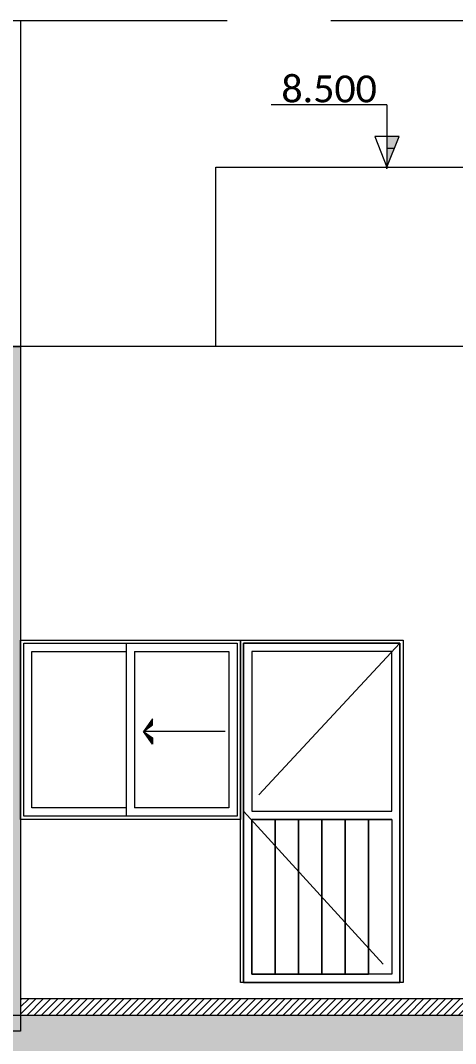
# Model space of a CAD drawing. Header units: metres. Extents: x -197 to 1099, y -24 to 14.
# Drawn here: x 233.75 to 236.42, y 3.12 to 9.4 of the extents above; entities that cross this region are included whole.
import ezdxf
from ezdxf.enums import TextEntityAlignment as Align

# ---------------------------------------------------------------- set-up
doc = ezdxf.new("R2010")
doc.units = ezdxf.units.M
doc.header["$LTSCALE"] = 0.001
doc.header["$PDMODE"] = 34
doc.header["$PDSIZE"] = 0.01
doc.linetypes.add('HIDDENX2', pattern=[19.05, 12.7, -6.35])
doc.layers.get('0').update_dxf_attribs({"lineweight": 13, "true_color": 0x000000})
for name, color, linetype, lineweight, true_color in [('Jach-Anotaciones-CalidaddeLínea  0.13', 7, 'Continuous', 13, 0x000000), ('Jach-Anotaciones-Hatch-Lum100%', 7, 'Continuous', 13, 0x000000), ('Jach-Anotaciones-Hatch-Lum50%', 9, 'Continuous', 13, 0x808080), ('JACH-Anotaciones-Textos-Lum75% @ 0.075', 7, 'Continuous', 13, 0x404040), ('JACH-Arq-Lineas-Proyeccion', 250, 'HIDDENX2', 13, 0x333333), ('JACH-Arq-Lineas-Proyeccion Niveles cortes', 9, 'HIDDENX2', 13, 0x808080), ('JACH-Arq-Ventanas-BajasyPisoTecho', 7, 'Continuous', 13, 0x404040)]:
    doc.layers.add(name, color=color, linetype=linetype, lineweight=lineweight, true_color=true_color)
doc.styles.add('02a-Calibri-JACH(1.8mm)', font='calibri.ttf', dxfattribs={"height": 2.2})

# ---------------------------------------------------------------- blocks, each defined once
blk = doc.blocks.new('A$C51db089b')
at = {"layer": 'Jach-Anotaciones-Hatch-Lum50%', "lineweight": 0, "ltscale": 100}
h = blk.add_hatch(color=256, dxfattribs=at)
h.dxf.hatch_style = 1
h.paths.add_polyline_path([(0, 0.0776), (0.0554, 0.1173), (0.0554, 0.1552)])
h = blk.add_hatch(color=256, dxfattribs=at)
h.dxf.hatch_style = 1
h.paths.add_polyline_path([(0, 0.0776), (0.0554, 0.038), (0.0554, 0)])
at = {"lineweight": 0, "ltscale": 100}
for points in [[(0, 0.0776), (0.0554, 0.1173), (0.0554, 0.1552)], [(0, 0.0776), (0.0554, 0.038), (0.0554, 0)]]:
    blk.add_lwpolyline(points, close=True, dxfattribs=at)
blk.add_lwpolyline([(0.5, 0.0776), (0, 0.0776)], dxfattribs=at)
blk = doc.blocks.new('*U403')
at = {"lineweight": 0, "ltscale": 100}
h = blk.add_hatch(dxfattribs=at)
h.set_pattern_fill('ANGLE', color=256)
h.set_pattern_definition([(0, (169.421, 45.032), (0, 6.985), [5.08, -1.905]), (90, (169.421, 45.032), (-6.985, 4e-16), [5.08, -1.905])])
h.paths.add_polyline_path([(0, 2.5), (0, 0), (1, 2.5)])
h = blk.add_hatch(color=256, dxfattribs=at)
h.dxf.hatch_style = 1
h.paths.add_polyline_path([(0, 2.5), (0, 0), (1, 2.5)])
for points in [[(0, 5.099), (-9.466, 5.099)], [(0, 5.099), (0, 1.25)]]:
    blk.add_lwpolyline(points, dxfattribs=at)
for points in [[(0, 0), (1, 2.5), (-1, 2.5)], [(0, 2.5), (0, 0), (1, 2.5)]]:
    blk.add_lwpolyline(points, close=True, dxfattribs=at)
blk.add_point((0, 0), dxfattribs=at)
at = {"lineweight": 0, "ltscale": 100, "style": '02a-Calibri-JACH(1.8mm)'}
blk.add_attdef('ALT', text='', height=2.2, dxfattribs=at).set_placement((-4.733, 6.401), align=Align.MIDDLE_CENTER)

msp = doc.modelspace()

# ---------------------------------------------------------------- hatches: boundary and pattern name
at = {"layer": 'Jach-Anotaciones-Hatch-Lum100%', "ltscale": 100}
h = msp.add_hatch(color=256, dxfattribs=at)
h.dxf.hatch_style = 1
h.paths.add_polyline_path([(233.60229, 7.4), (233.75229, 7.4), (233.75229, 3.2), (233.60229, 3.2)])
h = msp.add_hatch(color=256, dxfattribs=at)
h.dxf.hatch_style = 1
h.paths.add_polyline_path([(228.90229, 3.3), (240.75229, 3.3), (240.75229, 3.05), (228.90229, 3.05)])
at = {"layer": 'Jach-Anotaciones-Hatch-Lum50%', "ltscale": 100}
h = msp.add_hatch(dxfattribs=at)
h.set_pattern_fill('ANSI31', color=256, scale=0.01)
h.set_pattern_definition([(45, (-101.327828, 0), (-0.0224506403, 0.0224506403), [])])
h.paths.add_polyline_path([(233.75229, 3.3), (240.60229, 3.3), (240.60229, 3.4), (233.75229, 3.4)])

# ---------------------------------------------------------------- linework, layer by layer
at = {"layer": 'Jach-Anotaciones-CalidaddeLínea  0.13', "ltscale": 100}
for points in [[(227.55229, 7.82443), (227.55229, 9.4), (233.75229, 9.4)], [(233.75229, 9.4), (233.75229, 7.4)], [(240.75229, 7.4), (233.60229, 7.4)]]:
    msp.add_lwpolyline(points, dxfattribs=at)
for points in [[(234.95229, 8.5), (237.05229, 8.5), (237.05229, 7.4), (234.95229, 7.4)], [(233.60229, 7.4), (233.75229, 7.4), (233.75229, 3.2), (233.60229, 3.2)], [(233.75229, 3.3), (240.60229, 3.3), (240.60229, 3.4), (233.75229, 3.4)], [(228.90229, 3.3), (240.75229, 3.3), (240.75229, 3.05), (228.90229, 3.05)]]:
    msp.add_lwpolyline(points, close=True, dxfattribs=at)
at = {"layer": 'JACH-Arq-Lineas-Proyeccion', "ltscale": 100}
msp.add_lwpolyline([(236.08229, 5.58), (235.12229, 4.55), (236.08229, 3.5)], dxfattribs=at)
at = {"layer": 'JACH-Arq-Lineas-Proyeccion Niveles cortes', "ltscale": 100}
msp.add_lwpolyline([(233.75229, 9.4), (244.83223, 9.4)], dxfattribs=at)
at = {"layer": 'JACH-Arq-Ventanas-BajasyPisoTecho', "ltscale": 100}
for points in [[(233.75229, 5.6), (235.10229, 5.6), (235.10229, 4.5), (233.75229, 4.5)], [(235.10229, 5.6), (236.10229, 5.6), (236.10229, 3.5), (235.10229, 3.5)], [(233.77229, 5.58), (235.08229, 5.58), (235.08229, 4.52), (233.77229, 4.52)], [(233.77229, 5.58), (235.08229, 5.58), (235.08229, 4.52), (233.77229, 4.52)], [(235.12229, 3.5), (236.08229, 3.5), (236.08229, 5.58), (235.12229, 5.58)], [(235.12229, 5.58), (236.08229, 5.58), (236.08229, 3.5), (235.12229, 3.5)], [(235.17229, 4.5), (235.31563, 4.5), (235.31563, 3.55), (235.17229, 3.55)], [(235.31563, 4.5), (235.45896, 4.5), (235.45896, 3.55), (235.31563, 3.55)], [(235.45896, 4.5), (235.60229, 4.5), (235.60229, 3.55), (235.45896, 3.55)], [(235.60229, 4.5), (235.74563, 4.5), (235.74563, 3.55), (235.60229, 3.55)], [(235.74563, 4.5), (235.88896, 4.5), (235.88896, 3.55), (235.74563, 3.55)], [(235.88896, 4.5), (236.03229, 4.5), (236.03229, 3.55), (235.88896, 3.55)]]:
    msp.add_lwpolyline(points, close=True, dxfattribs=at)
for points in [[(234.40229, 4.57), (233.82229, 4.57), (233.82229, 5.53), (234.40229, 5.53)], [(234.40229, 5.58), (234.40229, 4.52)], [(234.45229, 5.53), (235.03229, 5.53), (235.03229, 4.57), (234.45229, 4.57)], [(234.45229, 5.53), (234.45229, 4.57)], [(236.03229, 4.55), (236.03229, 5.53), (235.17229, 5.53), (235.17229, 4.55)], [(235.17229, 4.55), (236.03229, 4.55)], [(235.17229, 4.5), (235.17229, 3.55), (235.88896, 3.55), (235.88896, 4.5)], [(236.03229, 4.5), (235.17229, 4.5)]]:
    msp.add_lwpolyline(points, dxfattribs=at)

# ---------------------------------------------------------------- block references
at = {"layer": 'JACH-Anotaciones-Textos-Lum75% @ 0.075', "ltscale": 100, "xscale": 0.075, "yscale": 0.075, "zscale": 0.075}
msp.add_blockref('*U403', (236.00229, 8.5), dxfattribs=at).add_auto_attribs({'ALT': '8.500'})
at = {"layer": 'JACH-Arq-Ventanas-BajasyPisoTecho', "ltscale": 100}
msp.add_blockref('A$C51db089b', (234.50815, 4.96195), dxfattribs=at)

doc.saveas('drawing.dxf')
